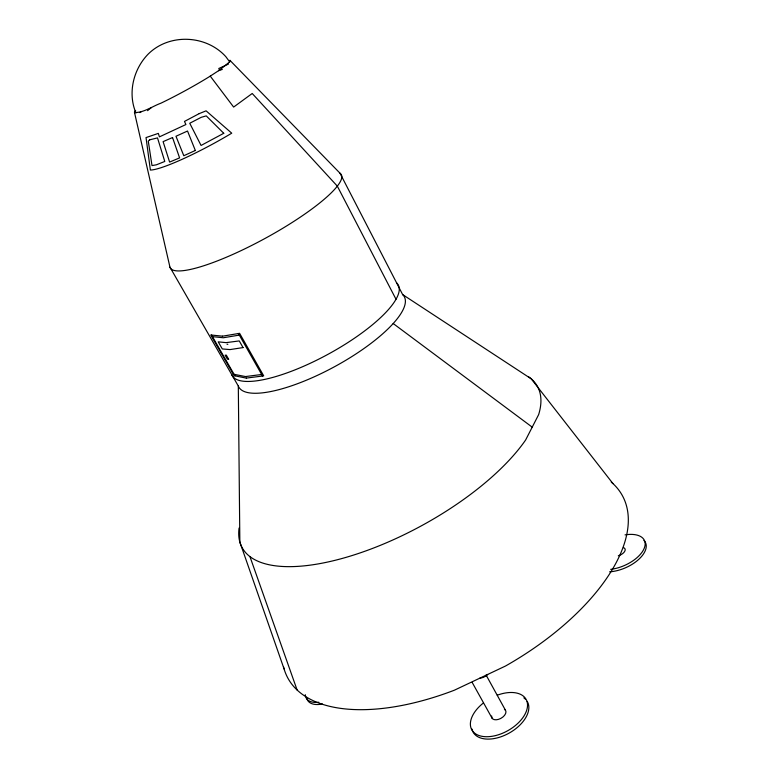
<?xml version="1.0" encoding="UTF-8"?>
<svg xmlns="http://www.w3.org/2000/svg" width="778" height="778" viewBox="0 0 778 778"><rect width="100%" height="100%" fill="white"/><g stroke="black" fill="none" stroke-linecap="round" stroke-linejoin="round"><path stroke-width="1.17" d="M487.66 674.468L487.145 674.983A7.984 4.464 -29.2 0 1 479.861 678.153M612.967 483.605L531.248 378.847L402.654 294.59L339.976 173.183L229.85 60.256A54.431 5.008 -28.6 0 1 229.675 61.841L219.591 70.03L210.255 76.127A54.431 5.008 -28.6 0 1 160.939 103.182C152.332 106.314 143.891 112.742 134.516 112.567A54.431 5.008 -28.6 0 1 135.635 110.486M151.545 107.49L150.436 108.307A54.363 9.122 -29.1 0 0 147.557 110.68M139.884 112.615L141.508 111.507M228.499 64.039L218.774 68.513L219.591 70.03M218.56 70.71L219.717 70.263A54.363 9.122 -29.1 0 1 222.294 69.456M222.43 336.203L239.605 333.324L263.713 375.881L246.363 378.089M239.332 335.094L223.315 337.759L212.433 336.641M261.661 374.481L245.498 376.562L234.081 374.315M222.401 336.154L210.741 334.978L234.139 375.696L246.393 378.127M227.02 344.246L227.837 344.323M393.191 323.531L532.22 427.151M210.255 76.127L233.633 107.072L252.218 93.486L337.321 186.127L396.012 299.267M229.656 61.861L225.853 56.697C206.121 34.835 169.419 33.143 148.316 53.964C133.378 69.096 127.504 93.156 135.965 112.946M134.516 112.567L169.954 267.165L238.311 386.034L239.848 542.042L284.087 668.963M211.528 335.055L234.966 375.862M238.438 333.519L262.536 376.027M472.139 682.345L492.182 718.386M486.104 675.061L505.389 710.1M249.933 556.591L297.118 690.028M402.654 294.59A94.284 28.037 -28.6 0 1 337.331 365.174A94.284 28.037 -28.6 0 1 238.311 386.034M396.624 282.891A94.585 27.249 -28.6 0 1 330.631 352.862A94.585 27.249 -28.6 0 1 231.727 374.588M339.976 173.183A97.406 19.508 -28.6 0 1 267.574 237.047A97.406 19.508 -28.6 0 1 169.954 267.165M528.69 376.853A168.233 66.675 -28.6 0 1 538.629 414.645L525.627 439.998A168.233 66.675 -28.6 0 1 350.635 555.988A168.233 66.675 -28.6 0 1 239.089 528.029M611.265 482.097A190.522 93.613 -28.6 0 1 505.447 666.056L454.381 690.203A190.522 93.613 -28.6 0 1 283.503 666.795M643.931 540.428A28.164 14.694 -23.9 0 1 638.757 559.363A28.164 14.694 -23.9 0 1 609.631 571.801M623.392 547.605A7.07 3.676 -23.9 0 1 624.588 551.553A7.07 3.676 -23.9 0 1 618.296 555.774M625.045 534.875A28.173 14.656 -23.9 0 1 644.174 548.412A28.173 14.656 -23.9 0 1 610.691 569.35M318.834 702.252A27.298 13.78 -32.9 0 1 305.287 694.705M322.471 703.983A27.279 13.819 -32.9 0 1 306.872 698.673M497.278 695.201A31.13 18.351 -29.4 0 1 526.317 711.325A31.13 18.351 -29.4 0 1 481.767 736.27A31.13 18.351 -29.4 0 1 483.508 702.904M527.212 701.416A31.101 18.4 -29.4 0 1 507.032 734.218A31.101 18.4 -29.4 0 1 471.993 729.064M523.857 697.876A31.101 18.4 -29.4 0 1 525.403 699.15M504.426 709.293A7.819 4.61 -29.4 0 1 500.711 718.464A7.819 4.61 -29.4 0 1 491.686 715.984M149.687 139.826L148.277 141.09L151.992 165.578L156.407 164.81L164.771 161.454L157.496 137.891L149.687 139.826M223.763 133.291L201.064 145.457L189.744 123.255L201.239 117.313L206.248 115.883L223.763 133.291M199.197 113.627L184.474 121.426L185.913 124.538L159.432 136.87L158.333 133.388L146.031 137.58L150.378 170.051A70.078 9.21 -28.6 0 0 231.737 133.184L206.092 110.836L199.197 113.627M195.336 150.485L183.793 155.726L175.974 136.257L187.527 131.025L195.336 150.485M172.541 137.55L163.098 141.635L169.614 162.077L179.601 157.885L172.541 137.55M243.037 347.581L230.074 349.585L222.314 348.952L218.21 341.843L226.116 342.641L239.264 340.92L243.037 347.581M226.398 355.303L225.124 355.147L227.429 359.173L228.713 359.329L226.398 355.303"/></g></svg>
